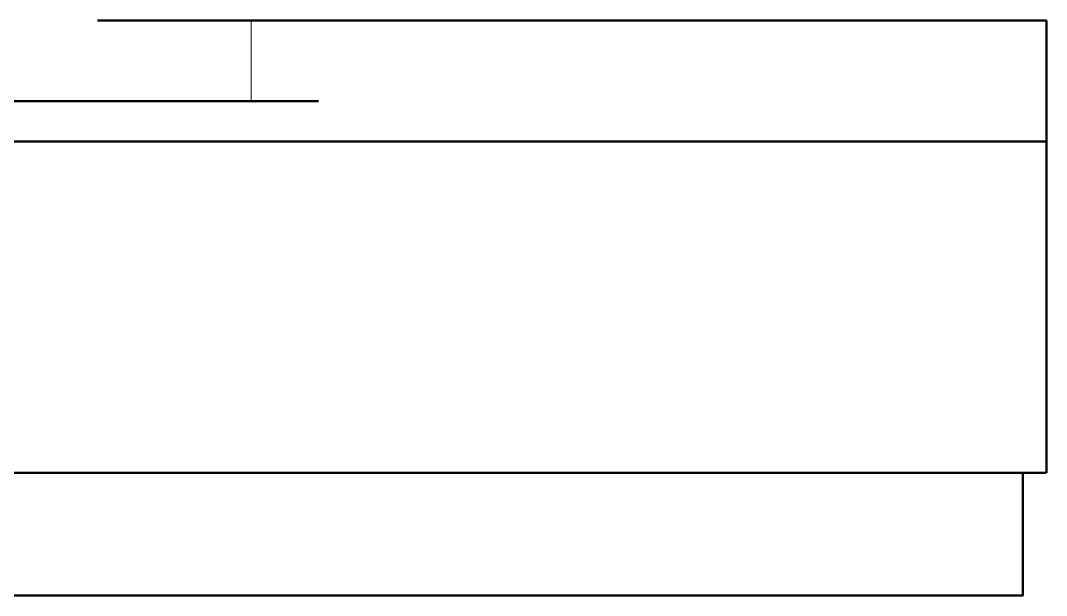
# Paper-space layout 'Layout1' of a CAD drawing. Header units: millimetres. Extents: x 37 to 380, y 30 to 264.
# Drawn here: x 348.78 to 379.28, y 124.45 to 141.55 of the extents above; entities that cross this region are included whole.
import ezdxf

# ---------------------------------------------------------------- set-up
doc = ezdxf.new("R2010")
doc.units = ezdxf.units.MM
doc.layers.add('170', color=7, linetype='Continuous', true_color=0xffffff)

psp = doc.layouts.get("Layout1")

# ---------------------------------------------------------------- linework, layer by layer
at = {"layer": '170', "color": 155, "linetype": 'Continuous', "lineweight": 13}
for p, q in [((355.63, 139.149), (355.63, 141.549)), ((359.885, 124.449), (359.88, 124.449)), ((360.48, 124.449), (360.045, 124.449)), ((362.196, 124.449), (362.08, 124.449))]:
    psp.add_line(p, q, dxfattribs=at)
at = {"layer": '170', "color": 155, "linetype": 'Continuous', "lineweight": 50}
for p, q in [((379.28, 139.149), (379.28, 141.549)), ((348.097, 139.15), (353.283, 139.15)), ((379.28, 137.949), (379.28, 139.149)), ((379.28, 128.099), (379.28, 137.949)), ((378.58, 124.449), (378.58, 128.099)), ((354.359, 124.449), (354.952, 124.449)), ((359.881, 124.449), (359.881, 124.449))]:
    psp.add_line(p, q, dxfattribs=at)
for points in [[(351.066, 141.549), (352.712, 141.549)], [(375.78, 141.549), (378.442, 141.549)], [(378.442, 141.549), (379.28, 141.549)], [(349.471, 137.95), (348.399, 137.949)], [(349.865, 137.95), (349.471, 137.95)], [(349.471, 128.1), (349.865, 128.1)], [(361.841, 124.449), (362.199, 124.449)], [(362.199, 124.449), (362.226, 124.449)]]:
    psp.add_open_spline(points, degree=1, dxfattribs=at)
for points, knots in [([(352.712, 141.549), (356.862, 141.549), (361.145, 141.549), (365.366, 141.549), (369.33, 141.549), (372.855, 141.549), (375.78, 141.549)], [0, 0, 0.179877, 0.365566, 0.548537, 0.720383, 0.873211, 1, 1]), ([(379.28, 141.549), (378.771, 141.549), (377.271, 141.549), (374.865, 141.549)], [0, 0, 0.115432, 0.455182, 1, 1]), ([(357.638, 139.149), (355.575, 139.149), (351.719, 139.149), (348.399, 139.149)], [0, 0, 0.223266, 0.640686, 1, 1]), ([(353.283, 139.15), (354.707, 139.149), (357.638, 139.149)], [0, 0, 0.326935, 1, 1]), ([(348.399, 137.949), (349.86, 137.95), (353.177, 137.949), (356.886, 137.949), (360.808, 137.949), (364.753, 137.949), (368.529, 137.949), (371.955, 137.949), (374.865, 137.949)], [0, 0, 0.055189, 0.180531, 0.320683, 0.468864, 0.617907, 0.760605, 0.890057, 1, 1]), ([(374.522, 137.949), (371.597, 137.949), (368.193, 137.949), (364.466, 137.949), (360.591, 137.949), (356.748, 137.949), (353.117, 137.949), (349.865, 137.95)], [0, 0, 0.118597, 0.25668, 0.40782, 0.564976, 0.720829, 0.868124, 1, 1]), ([(379.28, 137.949), (378.875, 137.949), (377.677, 137.949), (375.741, 137.949), (374.522, 137.949)], [0, 0, 0.085169, 0.336889, 0.743806, 1, 1]), ([(374.865, 137.949), (376.174, 137.949), (378.141, 137.949), (379.153, 137.949), (379.28, 137.949)], [0, 0, 0.296386, 0.741835, 0.971049, 1, 1]), ([(343.98, 128.099), (343.305, 128.099), (343.313, 128.099), (344.02, 128.099), (345.612, 128.099), (348.009, 128.1), (349.471, 128.1)], [0, 0, 0.09868, 0.09985, 0.203147, 0.435907, 0.786195, 1, 1]), ([(367.608, 128.099), (363.791, 128.099), (359.842, 128.099), (355.968, 128.099), (352.372, 128.099), (350.737, 128.099), (347.9, 128.099), (345.761, 128.099), (344.431, 128.099), (343.98, 128.099)], [0, 0, 0.161575, 0.328689, 0.49263, 0.644848, 0.714045, 0.834101, 0.924628, 0.980906, 1, 1]), ([(349.865, 128.1), (351.433, 128.1), (354.895, 128.099), (356.748, 128.099), (360.591, 128.099), (364.466, 128.099), (368.193, 128.099), (371.597, 128.099), (374.521, 128.099)], [0, 0, 0.063607, 0.204011, 0.27917, 0.435024, 0.59218, 0.74332, 0.881403, 1, 1]), ([(374.337, 128.099), (371.259, 128.099), (367.608, 128.099)], [0, 0, 0.457361, 1, 1]), ([(378.58, 128.099), (378.457, 128.099), (377.485, 128.099), (376.649, 128.099), (374.337, 128.099)], [0, 0, 0.028954, 0.258166, 0.455162, 1, 1]), ([(374.521, 128.099), (376.931, 128.099), (377.839, 128.099), (379.004, 128.099), (379.246, 128.099), (379.256, 128.099), (378.58, 128.099)], [0, 0, 0.445383, 0.613285, 0.828674, 0.873388, 0.875145, 1, 1]), ([(344.455, 124.449), (343.982, 124.449), (344.063, 124.449), (344.856, 124.449), (346.453, 124.449), (348.776, 124.449), (351.711, 124.449), (353.365, 124.449), (356.942, 124.449), (360.731, 124.449), (364.547, 124.449), (368.204, 124.449), (371.521, 124.449), (374.337, 124.449)], [0, 0, 0.015357, 0.017988, 0.043706, 0.095513, 0.170872, 0.266092, 0.319725, 0.435752, 0.558669, 0.682459, 0.801059, 0.908663, 1, 1]), ([(354.359, 124.449), (350.749, 124.449), (347.695, 124.449)], [0, 0, 0.541717, 1, 1]), ([(369.559, 124.449), (368.502, 124.449), (366.007, 124.449), (363.161, 124.449), (360.175, 124.449), (357.271, 124.449), (355.918, 124.449), (353.535, 124.449), (351.726, 124.449), (350.626, 124.449), (350.316, 124.449), (350.467, 124.449), (351.366, 124.449), (353.001, 124.449)], [0, 0, 0.048207, 0.162013, 0.291808, 0.427959, 0.560373, 0.622079, 0.730759, 0.813244, 0.863415, 0.877555, 0.884434, 0.925452, 1, 1]), ([(368.477, 124.449), (365.977, 124.449), (363.128, 124.449), (360.142, 124.449), (358.667, 124.449), (355.889, 124.449), (353.511, 124.449), (351.71, 124.449), (350.618, 124.449), (350.317, 124.449), (350.829, 124.449), (351.381, 124.449), (353.023, 124.449), (354.083, 124.449)], [0, 0, 0.114047, 0.243977, 0.380158, 0.447434, 0.574112, 0.682553, 0.764719, 0.81451, 0.828238, 0.851592, 0.876741, 0.951641, 1, 1]), ([(353.001, 124.449), (354.058, 124.449), (356.554, 124.449), (359.4, 124.449), (362.385, 124.449), (365.289, 124.449), (366.642, 124.449), (369.025, 124.449), (370.834, 124.449), (371.934, 124.449), (372.244, 124.449), (372.094, 124.449), (371.194, 124.449), (369.559, 124.449)], [0, 0, 0.048207, 0.162014, 0.291807, 0.42796, 0.560374, 0.622079, 0.73076, 0.813245, 0.863418, 0.877556, 0.884436, 0.925452, 1, 1]), ([(354.083, 124.449), (356.584, 124.449), (359.433, 124.449), (362.419, 124.449), (363.894, 124.449), (366.671, 124.449), (369.049, 124.449), (370.85, 124.449), (371.942, 124.449), (372.243, 124.449), (371.731, 124.449), (371.18, 124.449), (369.537, 124.449), (368.477, 124.449)], [0, 0, 0.114045, 0.243977, 0.380158, 0.447434, 0.57411, 0.682553, 0.764717, 0.81451, 0.828238, 0.851594, 0.876741, 0.951643, 1, 1]), ([(357.016, 124.449), (356.141, 124.449), (355.009, 124.449), (354.796, 124.449), (355.116, 124.449), (356.375, 124.449)], [0, 0, 0.230392, 0.52832, 0.584405, 0.668669, 1, 1]), ([(378.105, 124.449), (378.578, 124.449), (378.507, 124.449), (377.755, 124.449), (376.223, 124.449), (375.185, 124.449), (372.63, 124.449), (369.537, 124.449), (367.835, 124.449), (364.216, 124.449), (360.459, 124.449), (356.741, 124.449), (354.952, 124.449)], [0, 0, 0.019605, 0.022551, 0.053761, 0.117339, 0.160378, 0.266417, 0.394753, 0.465417, 0.615554, 0.77146, 0.925753, 1, 1]), ([(365.348, 124.449), (363.383, 124.449), (361.134, 124.449), (358.905, 124.449), (356.996, 124.449), (355.666, 124.449), (355.095, 124.449), (355.122, 124.449), (355.797, 124.449), (357.213, 124.449)], [0, 0, 0.158845, 0.340642, 0.520841, 0.675105, 0.782599, 0.828807, 0.830992, 0.885565, 1, 1]), ([(356.375, 124.449), (358.38, 124.449), (359.57, 124.449), (362.1, 124.449), (364.506, 124.449), (365.545, 124.449)], [0, 0, 0.218681, 0.348516, 0.624416, 0.886701, 1, 1]), ([(366.186, 124.449), (365.26, 124.449), (362.99, 124.449), (360.46, 124.449), (358.055, 124.449), (357.016, 124.449)], [0, 0, 0.101004, 0.348519, 0.624418, 0.886697, 1, 1]), ([(357.213, 124.449), (359.178, 124.449), (360.285, 124.449), (362.563, 124.449), (364.668, 124.449), (366.315, 124.449), (367.282, 124.449), (367.466, 124.449), (367.202, 124.449), (366.138, 124.449), (365.348, 124.449)], [0, 0, 0.158843, 0.248372, 0.432506, 0.602637, 0.735784, 0.813968, 0.828809, 0.850127, 0.936097, 1, 1]), ([(360.334, 124.449), (359.881, 124.449), (359.977, 124.449), (360.741, 124.449)], [0, 0, 0.345206, 0.418363, 1, 1]), ([(362.68, 124.449), (362.591, 124.449), (361.878, 124.449), (360.827, 124.449), (360.362, 124.449)], [0, 0, 0.038078, 0.345735, 0.799426, 1, 1]), ([(360.676, 124.449), (360.495, 124.449), (360.755, 124.449)], [0, 0, 0.410719, 1, 1]), ([(361.805, 124.449), (361.02, 124.449), (360.676, 124.449)], [0, 0, 0.695824, 1, 1]), ([(361.884, 124.449), (362.066, 124.449), (361.805, 124.449)], [0, 0, 0.410719, 1, 1]), ([(367.575, 124.449), (367.769, 124.449), (367.721, 124.449), (366.915, 124.449), (366.186, 124.449)], [0, 0, 0.109395, 0.136326, 0.590093, 1, 1]), ([(374.337, 124.449), (376.663, 124.449), (378.105, 124.449)], [0, 0, 0.61735, 1, 1])]:
    psp.add_open_spline(points, degree=1, knots=knots, dxfattribs=at)

doc.saveas('drawing.dxf')
